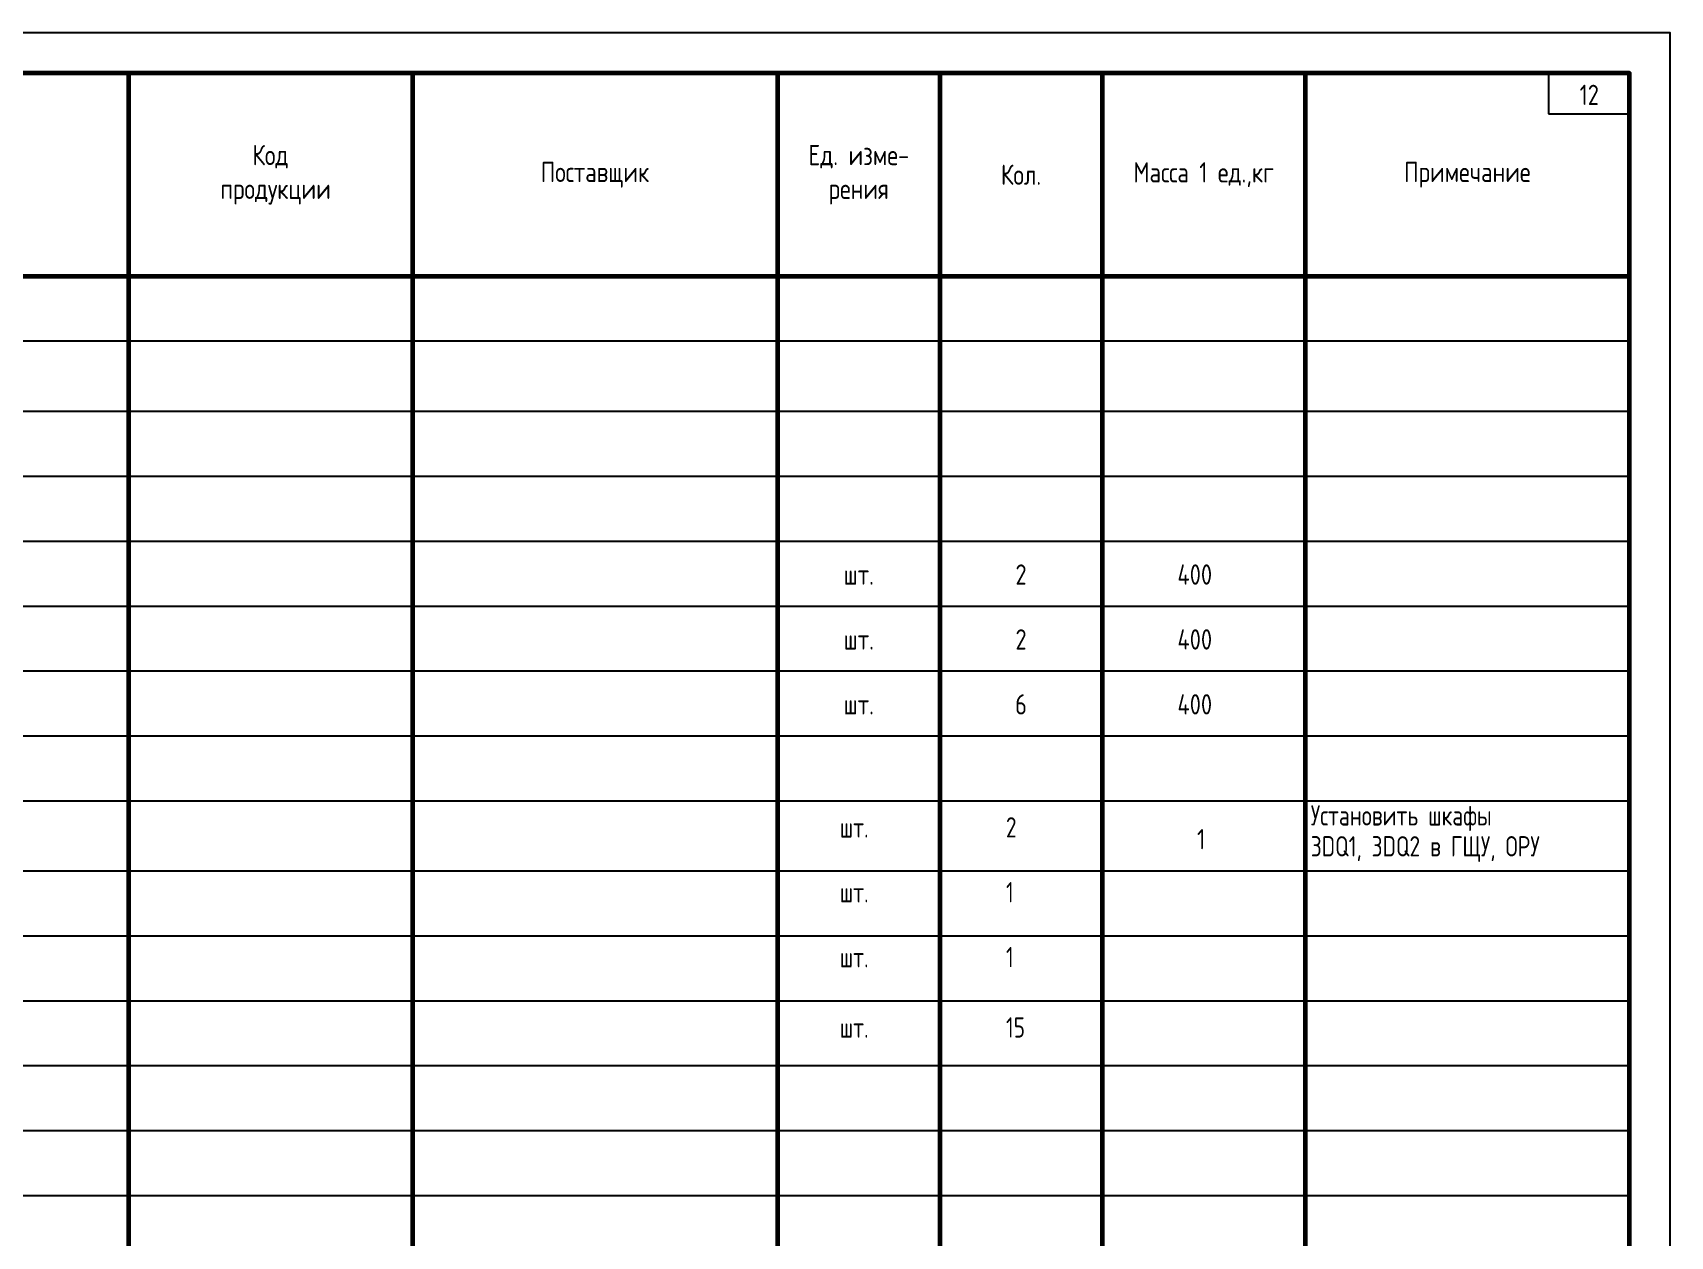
# Model space of a CAD drawing. Header units: millimetres. Extents: x 1681 to 4624, y 1418 to 1792.
# Drawn here: x 1899.2 to 2101, y 1643.8 to 1792.2 of the extents above; entities that cross this region are included whole.
import ezdxf
from ezdxf.enums import TextEntityAlignment as Align

# ---------------------------------------------------------------- set-up
doc = ezdxf.new("R2010")
doc.units = ezdxf.units.MM
doc.layers.add('_0', color=253, linetype='Continuous', lineweight=20)
doc.layers.add('Spess Текст', color=7, linetype='Continuous', lineweight=25)
doc.layers.add('ГП', color=7, linetype='Continuous')
doc.styles.add('GOST 2.304', font='CS_Gost2304.shx')

# ---------------------------------------------------------------- blocks, each defined once
blk = doc.blocks.new('*U46')
at = {"color": 0, "linetype": 'Continuous', "lineweight": 25}
blk.add_lwpolyline([(-415, -5), (5, -5), (5, 292), (-415, 292), (-415, -5)], dxfattribs=at)
at = {"color": 0, "linetype": 'Continuous', "lineweight": 60}
blk.add_lwpolyline([(-395, 0), (0, 0), (0, 287), (-395, 287), (-395, 0)], dxfattribs=at)
at = {"color": 0, "linetype": 'Continuous', "lineweight": 25}
blk.add_lwpolyline([(-10, 282), (0, 282), (0, 287), (-10, 287)], close=True, dxfattribs=at)
at = {"color": 0, "linetype": 'Continuous', "lineweight": 25, "style": 'GOST 2.304'}
blk.add_attdef('НОМЕР', text='', height=2.5, dxfattribs=at).set_placement((-4.98, 284.34), align=Align.MIDDLE_CENTER)
at = {"color": 0, "style": 'GOST 2.304'}
for tag, height, p in [('ШИФР', 5, (-60, 50)), ('СТАДИЯ', 2.5, (-42.5, 20.29)), ('ЛИСТ', 2.5, (-27.51, 20.05)), ('ЛИСТОВ', 2.5, (-10.16, 20.04))]:
    blk.add_attdef(tag, text='', height=height, dxfattribs=at).set_placement(p, align=Align.MIDDLE_CENTER)
at = {"color": 0, "style": 'GOST 2.304', "width": 0.8}
for tag, p in [('НАЗВАНИЕ_ОБЪЕКТА_001', (-72.6, 36.69)), ('НАЗВАНИЕ_КОМПЛЕКТА_001', (-99.15, 21.69)), ('НАЗВАНИЕ_ЧЕРТЕЖА_001', (-97.73, 6.53))]:
    blk.add_attdef(tag, p, '', height=2.5, dxfattribs=at)
at = {"style": 'GOST 2.304'}
for tag, p, width in [('ДОЛЖ1', (-184.5, 25.5), 0.8), ('ФАМИЛИЯ1', (-164.5, 25.5), 0.68), ('ДАТА1', (-129.41, 25.63), 0.8), ('ДОЛЖ2', (-184.5, 20.5), 0.8), ('ФАМИЛИЯ2', (-164.5, 20.5), 0.68), ('ДАТА2', (-129.5, 20.5), 0.8), ('ДОЛЖ3', (-184.5, 15.5), 0.8), ('ФАМИЛИЯ3', (-164.5, 15.5), 0.68), ('ДАТА3', (-129.5, 15.5), 0.8), ('ДОЛЖ4', (-184.5, 10.5), 0.8), ('ФАМИЛИЯ4', (-164.5, 10.5), 0.68), ('ДАТА4', (-129.5, 10.5), 0.8), ('ДОЛЖ5', (-184.5, 5.5), 0.8), ('ФАМИЛИЯ5', (-164.5, 5.5), 0.68), ('ДАТА5', (-129.5, 5.5), 0.8), ('ДОЛЖ6', (-184.5, 0.5), 0.8), ('ФАМИЛИЯ6', (-164.5, 0.5), 0.68), ('ДАТА6', (-129.5, 0.5), 0.8)]:
    blk.add_attdef(tag, p, '', height=2.5, dxfattribs=dict(at, width=width))
at = {"color": 0, "style": 'GOST 2.304'}
blk.add_attdef('ФОРМАТ', (-46, -4.31), '', height=2.5, dxfattribs=at)

msp = doc.modelspace()

# ---------------------------------------------------------------- linework, layer by layer
at = {"linetype": 'Continuous', "lineweight": 60}
for p, q in [((1910.98, 1787.16), (1910.98, 1760.99)), ((1945.98, 1787.16), (1945.98, 1760.99)), ((1990.98, 1787.16), (1990.98, 1760.99)), ((2010.98, 1787.16), (2010.98, 1760.99)), ((2030.98, 1787.16), (2030.98, 1760.99)), ((2055.98, 1787.16), (2055.98, 1760.99)), ((1910.98, 1762.16), (1910.98, 1583.49)), ((1945.98, 1762.16), (1945.98, 1583.49)), ((1990.98, 1762.16), (1990.98, 1583.49)), ((2010.98, 1762.16), (2010.98, 1583.49)), ((2030.98, 1762.16), (2030.98, 1583.49)), ((2055.98, 1762.16), (2055.98, 1583.49))]:
    msp.add_line(p, q, dxfattribs=at)
at = {"lineweight": 60}
msp.add_line((1700.98, 1762.16), (2095.98, 1762.16), dxfattribs=at)
at = {"layer": 'ГП', "lineweight": 50, "ltscale": 100}
for p, q in [((1700.98, 1762.16), (2095.98, 1762.16)), ((2095.98, 1762.16), (2095.98, 1584.16))]:
    msp.add_line(p, q, dxfattribs=at)
at = {"layer": 'ГП', "lineweight": 25, "ltscale": 100}
for p, q in [((1700.98, 1754.16), (2095.98, 1754.16)), ((1700.98, 1745.49), (2095.98, 1745.49)), ((1700.98, 1737.49), (2095.98, 1737.49)), ((1700.98, 1729.49), (2095.98, 1729.49)), ((1700.98, 1721.49), (2095.98, 1721.49)), ((1700.98, 1713.49), (2095.98, 1713.49)), ((1700.98, 1705.49), (2095.98, 1705.49)), ((1700.98, 1697.49), (2095.98, 1697.49)), ((1700.98, 1688.83), (2095.98, 1688.83)), ((1700.98, 1680.83), (2095.98, 1680.83)), ((1700.98, 1672.83), (2095.98, 1672.83)), ((1700.98, 1664.83), (2095.98, 1664.83)), ((1700.98, 1656.83), (2095.98, 1656.83)), ((1700.98, 1648.83), (2095.98, 1648.83))]:
    msp.add_line(p, q, dxfattribs=at)

# ---------------------------------------------------------------- block references
at = {"layer": '_0', "color": 7}
ref = msp.add_blockref('*U46', (2095.98, 1500.16), dxfattribs=at)
ref.add_attrib('НОМЕР', '12', dxfattribs={"layer": '0', "color": 0, "linetype": 'Continuous', "lineweight": 25, "height": 2.5, "style": 'GOST 2.304'}).set_placement((2091, 1784.5), align=Align.MIDDLE_CENTER)

# ---------------------------------------------------------------- texts
at = {"color": 0, "style": 'GOST 2.304'}
for s, p in [('шт.', (2000.98, 1724.12)), ('2', (2020.98, 1724.12)), ('шт.', (2000.98, 1716.12)), ('2', (2020.98, 1716.12)), ('шт.', (2000.98, 1708.12)), ('6', (2020.98, 1708.12))]:
    msp.add_text(s, height=2.5, dxfattribs=at).set_placement(p, align=Align.CENTER)
at = {"style": 'GOST 2.304'}
for p in [(2042.39, 1724.12), (2042.39, 1716.12), (2042.39, 1708.12)]:
    msp.add_text('400', height=2.5, dxfattribs=at).set_placement(p, align=Align.CENTER)
at = {"color": 0, "style": 'GOST 2.304', "width": 0.95}
for s, p in [('2', (2019.12, 1692.96)), ('Установить шкафы ', (2056.69, 1694.43)), ('шт.', (1998.64, 1692.95)), ('3DQ1, 3DQ2 в ГЩУ, ОРУ ', (2056.69, 1690.62)), ('1', (2019.12, 1684.96)), ('шт.', (1998.64, 1684.95)), ('1', (2019.12, 1676.96)), ('шт.', (1998.64, 1676.95)), ('шт.', (1998.64, 1668.28)), ('15', (2019.12, 1668.29))]:
    msp.add_text(s, height=2.5, dxfattribs=at).set_placement(p)
at = {"layer": 'Spess Текст', "ltscale": 100, "char_height": 2.5, "attachment_point": 5, "style": 'GOST 2.304'}
for s, insert, width in [('Код\\P продукции', (1928.48, 1774.66), 127), ('Ед. изме- \\Pрения', (2000.98, 1774.66), 127), ('Поставщик', (1968.48, 1774.66), 127), ('Кол.', (2020.98, 1774.66), 127), ('Масса 1 ед.,кг', (2043.48, 1774.66), 127), ('Примечание', (2075.98, 1774.66), 127), ('1', (2043.18, 1692.75), 18)]:
    msp.add_mtext(s, dxfattribs=dict(at, insert=insert, width=width))

doc.saveas('drawing.dxf')
